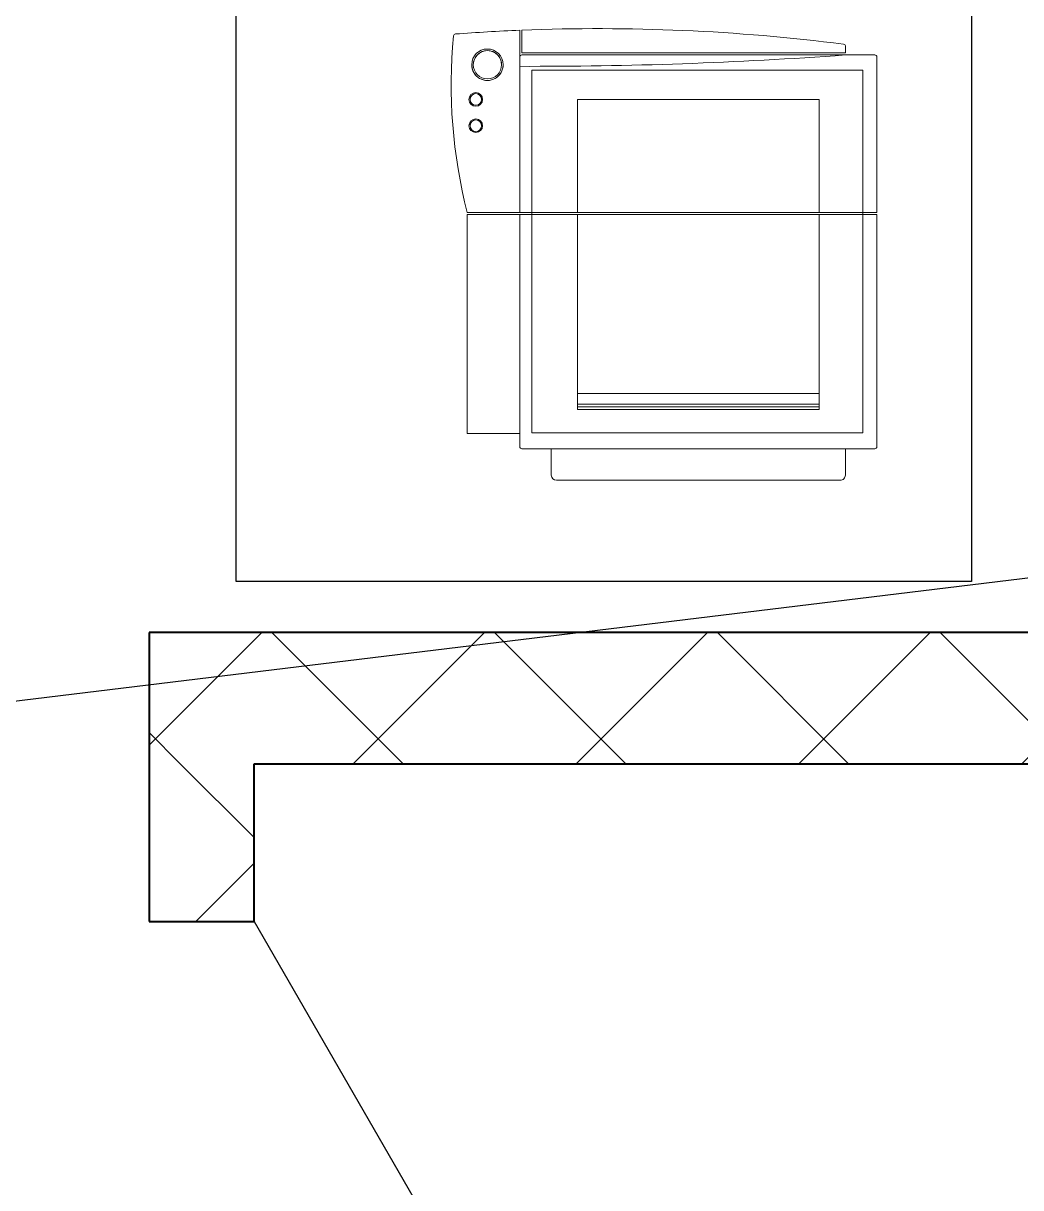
# Model space of a CAD drawing. Header units: millimetres. Extents: x -32954 to 151739, y -65671 to 56243.
# Drawn here: x -17945 to -16995, y -1064 to 45 of the extents above; entities that cross this region are included whole.
import ezdxf

# ---------------------------------------------------------------- set-up
doc = ezdxf.new("R2010")
doc.units = ezdxf.units.MM
for name, color, linetype, lineweight in [('M-EQPM', 7, 'Continuous', 9), ('Двери', 7, 'Continuous', 18), ('Панель', 7, 'Continuous', 30), ('Стены разрез', 7, 'Continuous', 40), ('ТХ_оборудование', 6, 'Continuous', 30)]:
    doc.layers.add(name, color=color, linetype=linetype, lineweight=lineweight)
pattern_1 = [(45, (0, 0), (-106.066, 106.066), []), (135, (0, 0), (-106.066, -106.066), [])]

# ---------------------------------------------------------------- blocks, each defined once
blk = doc.blocks.new('AC_Дверь_Однопольная_ДеревяннаяВнутренняя_ГОСТ6629-88 - 660х2080h-680452-В_АР_ПЭ_01 Этаж')
at = {"layer": 'Панель'}
blk.add_line((-350, 50), (256.2, 400), dxfattribs=at)
blk = doc.blocks.new('11-14_МФУ_ принтер - ГКБ_МФУ _1-10171871-О_ТХ_01')
at = {"layer": 'M-EQPM'}
for p, q in [((-140, 212.5), (-140, 187.5)), ((-140, 187.5), (-140, 212.5)), ((135, 217.5), (-135, 217.5)), ((-135, 217.5), (135, 217.5)), ((140, 187.5), (140, 212.5)), ((140, 212.5), (140, 187.5)), ((-170, 185.5), (-170, -35.5)), ((-170, -35.5), (-170, 185.5)), ((168, 187.5), (-168, 187.5)), ((-168, 187.5), (168, 187.5)), ((-140, 187.5), (140, 187.5)), ((140, 187.5), (-140, 187.5)), ((170, -35.5), (170, 185.5)), ((170, 185.5), (170, -35.5)), ((158.4, 172.2), (-156.6, 172.2)), ((-156.6, 172.2), (-156.6, -172.8)), ((-156.6, -172.8), (-156.6, 172.2)), ((-156.6, 172.2), (158.4, 172.2)), ((158.4, -172.8), (158.4, 172.2)), ((158.4, 172.2), (158.4, -172.8)), ((220, 172.8), (170, 172.8)), ((170, 172.8), (170, -35.5)), ((170, -35.5), (170, 172.8)), ((170, 172.8), (220, 172.8)), ((220, -35.5), (220, 172.8)), ((220, 172.8), (220, -35.5)), ((-115, 145), (-115, 150)), ((-115, 150), (-115, 147.5)), ((-115, 147.5), (-115, 150)), ((-115, 150), (-115, 145)), ((115, 150), (-115, 150)), ((115, 150), (-115, 150)), ((115, 150), (-115, 150)), ((115, 150), (-115, 150)), ((115, 147.5), (-115, 147.5)), ((115, 147.5), (-115, 147.5)), ((-115, -35.5), (-115, 145)), ((-115, 145), (115, 145)), ((-115, 135), (-115, 145)), ((115, 145), (-115, 145)), ((115, 145), (-115, 145)), ((115, 145), (-115, 145)), ((115, 145), (115, 150)), ((115, 150), (115, 147.5)), ((115, 147.5), (115, 150)), ((115, 150), (115, 145)), ((115, 145), (115, -35.5)), ((115, 145), (115, 135)), ((-115, -35.5), (-115, 135)), ((115, 135), (-115, 135)), ((115, 135), (115, -35.5)), ((-170, -35.5), (-115, -35.5)), ((170, -35.5), (-170, -35.5)), ((-115, -37.5), (-170, -37.5)), ((-170, -37.5), (-170, -185.5)), ((-170, -185.5), (-170, -37.5)), ((-170, -37.5), (170, -37.5)), ((115, -35.5), (-115, -35.5)), ((-115, -145), (-115, -37.5)), ((-115, -37.5), (115, -37.5)), ((-115, -145), (-115, -37.5)), ((115, -35.5), (170, -35.5)), ((170, -37.5), (115, -37.5)), ((115, -37.5), (115, -145)), ((115, -37.5), (115, -145)), ((170, -35.5), (220, -35.5)), ((220, -35.5), (170, -35.5)), ((220, -37.5), (170, -37.5)), ((170, -37.5), (170, -211)), ((170, -37.5), (220, -37.5)), ((170, -211), (170, -37.5)), ((170, -185.5), (170, -37.5)), ((170, -37.5), (170, -176.7)), ((115, -145), (-115, -145)), ((-156.6, -172.8), (158.4, -172.8)), ((158.4, -172.8), (-156.6, -172.8)), ((170, -185.5), (170, -176.7)), ((-168, -187.5), (168, -187.5)), ((-145, -187.5), (-168, -187.5)), ((-140, -187.5), (-145, -187.5)), ((-140, -187.5), (168, -187.5)), ((168, -189.5), (-140, -189.5)), ((-140, -189.5), (-140, -196)), ((-140, -196), (-140, -189.5)), ((-140, -189.5), (168, -189.5)), ((168, -189.5), (-140, -189.5)), ((-140, -189.5), (-140, -196)), ((-140, -196), (-140, -189.5)), ((-140, -189.5), (168, -189.5)), ((168, -189.5), (-140, -189.5)), ((-140, -189.5), (-140, -196)), ((-140, -196), (-140, -189.5)), ((-140, -189.5), (168, -189.5)), ((168, -211), (168, -189.5)), ((168, -189.5), (168, -211)), ((168, -211), (168, -189.5)), ((168, -189.5), (168, -211)), ((168, -211), (168, -189.5)), ((168, -189.5), (168, -211))]:
    blk.add_line(p, q, dxfattribs=at)
for centre, radius, start, end in [((-135, 212.5), 5, 90, 180), ((-135, 212.5), 5, 90, 180), ((135, 212.5), 5, 0, 90), ((135, 212.5), 5, 0, 90), ((-168, 185.5), 2, 90, 180), ((-168, 185.5), 2, 90, 180), ((168, 185.5), 2, 0, 90), ((168, 185.5), 2, 0, 90), ((-253, -158.6), 488.3, 354.4801, 14.3655), ((-253, -158.6), 488.3, 354.4801, 14.3655), ((211.9, -120.1), 6.5, 0, 180), ((211.9, -120.1), 6.5, 0, 180), ((211.9, -120.1), 6.5, 180, 360), ((211.9, -120.1), 6.5, 180, 360), ((211.9, -120.1), 5.5, 0, 180), ((211.9, -120.1), 5.5, 0, 180), ((211.9, -120.1), 5.5, 180, 360), ((211.9, -120.1), 5.5, 180, 0), ((211.9, -145.1), 6.5, 0, 180), ((211.9, -145.1), 6.5, 0, 180), ((211.9, -145.1), 5.5, 0, 180), ((211.9, -145.1), 5.5, 0, 180), ((211.9, -145.1), 6.5, 180, 360), ((211.9, -145.1), 6.5, 180, 360), ((211.9, -145.1), 5.5, 180, 360), ((211.9, -145.1), 5.5, 180, 0), ((200.8, -178.1), 15, 0, 180), ((200.8, -178.1), 15, 360, 180), ((200.8, -178.1), 13.5, 0, 180), ((200.8, -178.1), 13.5, 0, 180), ((157.2, -4253.1), 4076.5, 89.8196, 94.1804), ((157.2, -4253.1), 4076.5, 89.8196, 94.1804), ((-168, -185.5), 2, 180, 270), ((-168, -185.5), 2, 180, 270), ((168, -185.5), 2, 270, 0), ((168, -185.5), 2, 270, 0), ((200.8, -178.1), 15, 180, 360), ((200.8, -178.1), 15, 180, 360), ((200.8, -178.1), 13.5, 180, 360), ((200.8, -178.1), 13.5, 180, 0), ((-138.3, -196), 1.75, 180, 270), ((-138.3, -196), 1.75, 180, 270), ((-138.3, -196), 1.75, 180, 270), ((-138.3, -196), 1.75, 180, 270), ((-138.3, -196), 1.75, 180, 270), ((-138.3, -196), 1.75, 180, 270), ((94.4, 1624.1), 1836.6, 262.7234, 272.2978), ((94.4, 1624.1), 1836.6, 262.7234, 272.2978), ((94.4, 1624.1), 1836.6, 262.7234, 272.2978), ((94.4, 1624.1), 1836.6, 262.7234, 272.2978), ((94.4, 1624.1), 1836.6, 262.7234, 272.2978), ((94.4, 1624.1), 1836.6, 262.7234, 272.2978), ((94.4, 1624.1), 1836.6, 272.3602, 274.2715), ((94.4, 1624.1), 1836.6, 272.3602, 274.2715), ((231, -205.4), 2, 274.2715, 354.4801), ((231, -205.4), 2, 274.2715, 354.4801)]:
    blk.add_arc(centre, radius, start, end, dxfattribs=at)

msp = doc.modelspace()

# ---------------------------------------------------------------- hatches: boundary and pattern name
at = {"layer": 'Стены разрез', "lineweight": 9}
h = msp.add_hatch(dxfattribs=at)
h.set_pattern_fill('FP_2', color=256, style=0, pattern_type=2)
h.set_pattern_definition(pattern_1)
h.paths.add_polyline_path([(-15175, -660), (-15175, -535), (-17825, -535), (-17825, -660), (-15755.2, -660)])
h.paths.add_polyline_path([(-20025, -660), (-20025, -535), (-21725, -535), (-21725, -660)])
h = msp.add_hatch(dxfattribs=at)
h.set_pattern_fill('FP_2', color=256, style=0, pattern_type=2)
h.set_pattern_definition(pattern_1)
h.paths.add_polyline_path([(-17825, -3365), (-17725, -3365), (-17725, -3060), (-17825, -3060), (-17825, -3065.3)])
h.paths.add_polyline_path([(-17725, -2360), (-17725, -1510), (-17825, -1510), (-17825, -2360)])
h.paths.add_polyline_path([(-17825, -810), (-17725, -810), (-17725, -660), (-17825, -660)])

# ---------------------------------------------------------------- linework, layer by layer
at = {"layer": 'Стены разрез'}
for p, q in [((-15175, -535), (-17825, -535)), ((-17825, -535), (-17825, -810)), ((-17725, -660), (-15175, -660)), ((-17725, -810), (-17725, -660)), ((-17825, -810), (-17725, -810))]:
    msp.add_line(p, q, dxfattribs=at)
at = {"layer": 'ТХ_оборудование'}
msp.add_line((-21483, -1029.1), (-15388.7, -288.5), dxfattribs=at)
at = {"layer": 'ТХ_оборудование', "color": 1}
msp.add_lwpolyline([(-17042, 1013.5), (-17042, -486.5), (-17742, -486.5), (-17742, 1013.5)], close=True, dxfattribs=at)

# ---------------------------------------------------------------- block references
at = {"layer": 'M-EQPM', "rotation": 179.9999999999973}
msp.add_blockref('11-14_МФУ_ принтер - ГКБ_МФУ _1-10171871-О_ТХ_01', (-17302, -172.6), dxfattribs=at)
at = {"layer": 'Двери', "rotation": 269.9999999999999}
msp.add_blockref('AC_Дверь_Однопольная_ДеревяннаяВнутренняя_ГОСТ6629-88 - 660х2080h-680452-В_АР_ПЭ_01 Этаж', (-17775, -1160), dxfattribs=at)

doc.saveas('drawing.dxf')
